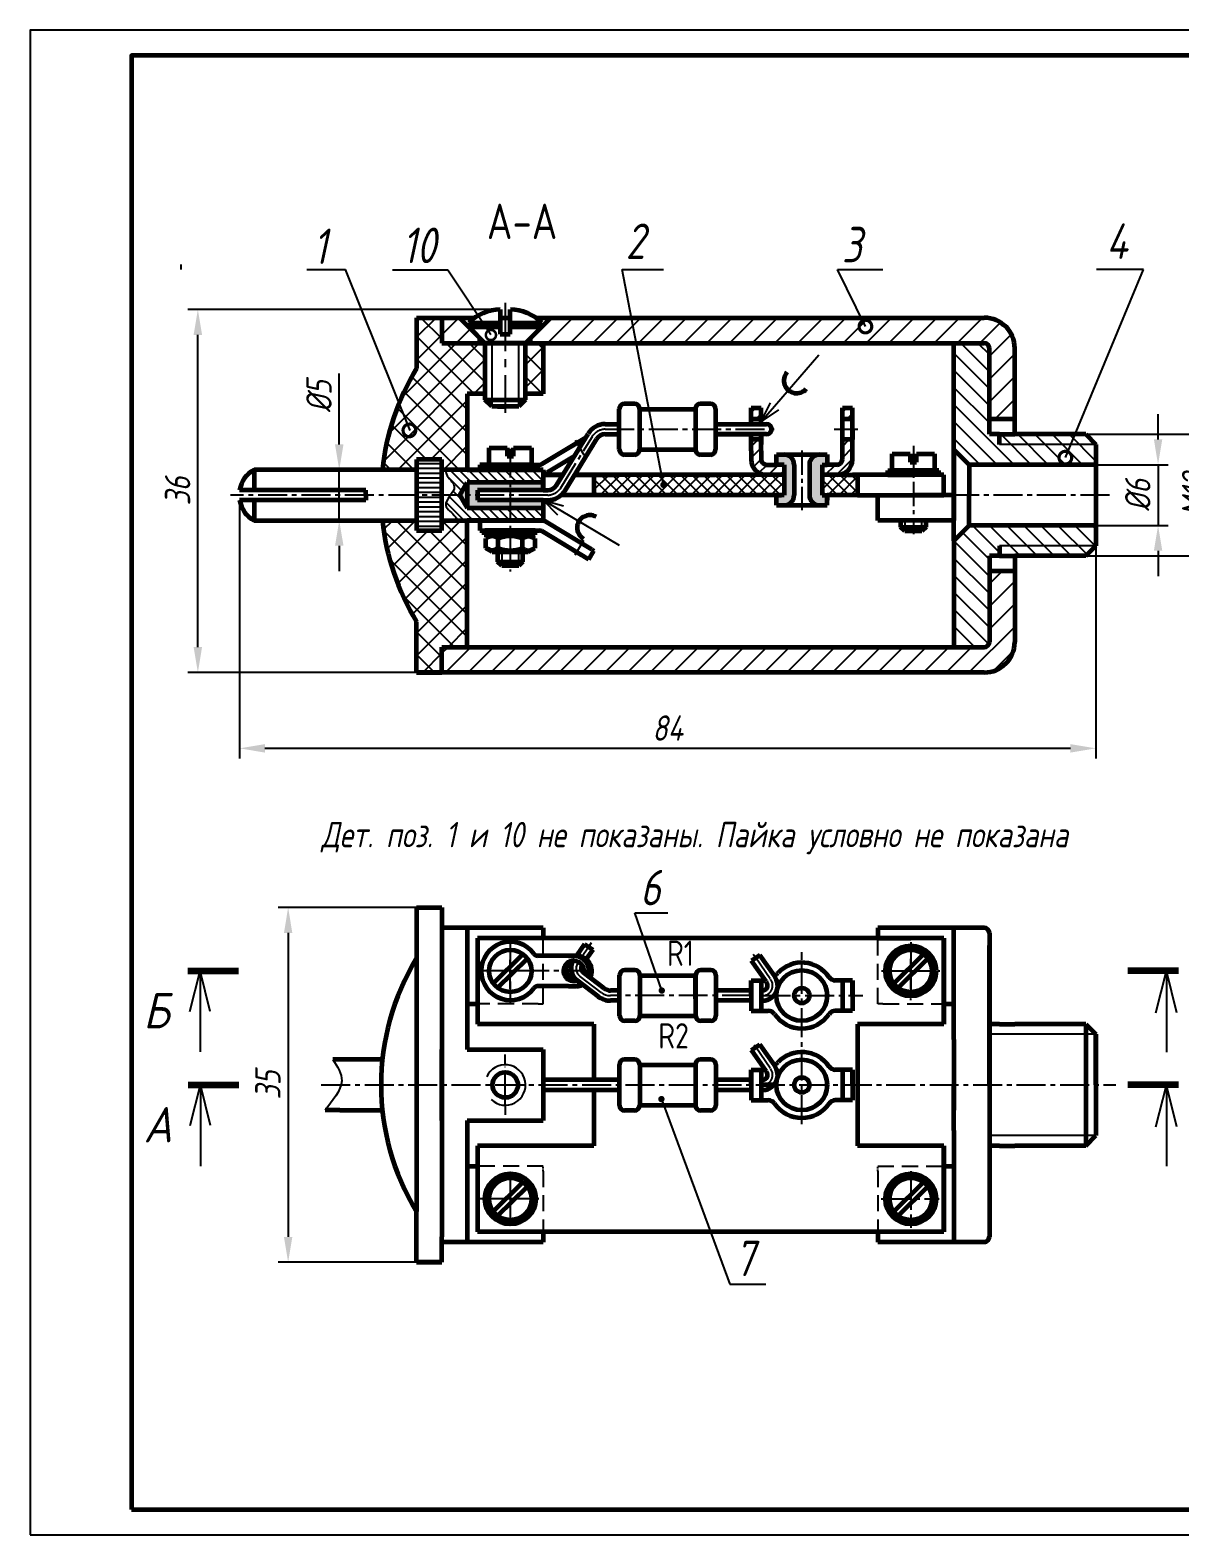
# Model space of a CAD drawing. Header units: millimetres. Extents: x 434 to 1079, y 0 to 297.
# Drawn here: x 433.5 to 660.3, y 0.3 to 297.3 of the extents above; entities that cross this region are included whole.
import ezdxf
from ezdxf import colors
from ezdxf.entities.mleader import LeaderData, LeaderLine
from ezdxf.math import Vec2, Vec3

# ---------------------------------------------------------------- set-up
doc = ezdxf.new("R2010")
doc.units = ezdxf.units.MM
doc.header["$LTSCALE"] = 0.5
for name, pattern in [('ACAD_ISO10W100', [18, 12, -3, 0, -3]), ('CENTER2', [28.575, 19.05, -3.175, 3.175, -3.175]), ('DASHDOT', [1, 0.5, -0.25, 0, -0.25]), ('штриховая2', [9.525, 6.35, -3.175])]:
    doc.linetypes.add(name, pattern=pattern)
doc.layers.get('0').update_dxf_attribs({"linetype": 'CONTINUOUS', "lineweight": 60})
doc.layers.add('3-размеры', color=6, linetype='CONTINUOUS')
doc.styles.get("Standard").update_dxf_attribs({"font": 'isocpeui.ttf', "width": 0.8})
doc.dimstyles.new('ESKD_standart', dxfattribs={"dimtxt": 5, "dimasz": 5, "dimexe": 2, "dimexo": 0, "dimgap": 1, "dimtad": 1, "dimtoh": 1, "dimdec": 0, "dimzin": 1, "dimdsep": 46, "dimtxsty": 'Standard', "dimcen": 3, "dimdle": 1.25, "dimadec": 0, "dimazin": 0, "dimtfac": 1, "dimtdec": 0, "dimtmove": 0, "dimatfit": 3, "dimldrblk": 'DOT', "dimfxl": 1, "dimtvp": 1.5, "dimtolj": 1, "dimtzin": 1, "dimarcsym": 0})
doc.dimstyles.new('Standard 2', dxfattribs={"dimtxt": 5, "dimasz": 5, "dimexe": 2, "dimexo": 0, "dimgap": 1.5, "dimtad": 1, "dimdec": 0, "dimlfac": 0.5, "dimzin": 0, "dimtxsty": 'Standard', "dimcen": 5, "dimadec": 0, "dimazin": 0, "dimtfac": 1, "dimtdec": 0, "dimtmove": 0, "dimatfit": 3, "dimldrblk": 'DOTSMALL', "dimfxl": 1, "dimtolj": 1, "dimtzin": 0, "dimarcsym": 0})
pattern_1 = [(45, (242.7192, -34.8236), (-2.245064, 2.245064), [])]

# ---------------------------------------------------------------- blocks, each defined once
blk = doc.blocks.new('_DotSmall')
at = {"color": 0, "linetype": 'ByBlock', "const_width": 0.5}
blk.add_lwpolyline([(-0.0625, 0, 1), (0.0625, 0, 1)], format="xyb", close=True, dxfattribs=at)
blk = doc.blocks.new('_Open30')
at = {"color": 0, "linetype": 'ByBlock', "lineweight": -2}
for p, q in [((-1, 0.268), (0, 0)), ((0, 0), (-1, -0.268)), ((0, 0), (-1, 0))]:
    blk.add_line(p, q, dxfattribs=at)
blk = doc.blocks.new('*D36')
at = {"color": 0, "lineweight": -2, "transparency": 16777216}
for p, q in [((643.76, 205.57), (643.76, 153.59)), ((474.85, 204.57), (474.85, 153.59)), ((479.85, 155.59), (638.76, 155.59))]:
    blk.add_line(p, q, dxfattribs=at)
at = {"color": 0, "lineweight": -3, "transparency": 16777216}
for points in [[(479.85, 156.42), (479.85, 154.75), (474.85, 155.59)], [(638.76, 156.42), (638.76, 154.75), (643.76, 155.59)]]:
    blk.add_solid(points, dxfattribs=at)
at = {"color": 0, "lineweight": -3, "transparency": 16777216, "insert": (559.3, 159.59), "char_height": 5, "attachment_point": 5}
blk.add_mtext('\\A1;84', dxfattribs=at)
blk = doc.blocks.new('*D37')
at = {"color": 0, "lineweight": -2, "transparency": 16777216}
for p, q in [((526.26, 242.19), (464.62, 242.19)), ((466.62, 175.57), (466.62, 237.19)), ((509.76, 170.57), (464.62, 170.57))]:
    blk.add_line(p, q, dxfattribs=at)
at = {"color": 0, "lineweight": -3, "transparency": 16777216}
for points in [[(465.78, 237.19), (467.45, 237.19), (466.62, 242.19)], [(465.78, 175.57), (467.45, 175.57), (466.62, 170.57)]]:
    blk.add_solid(points, dxfattribs=at)
at = {"color": 0, "lineweight": -3, "transparency": 16777216, "insert": (462.62, 206.38), "char_height": 5, "attachment_point": 5, "rotation": 90}
blk.add_mtext('\\A1;36', dxfattribs=at)
blk = doc.blocks.new('*D38')
at = {"color": 0, "lineweight": -2, "transparency": 16777216}
for p, q in [((509.76, 124.15), (482.43, 124.15)), ((484.43, 119.15), (484.43, 59.15)), ((509.76, 54.15), (482.43, 54.15))]:
    blk.add_line(p, q, dxfattribs=at)
at = {"color": 0, "lineweight": -3, "transparency": 16777216}
for points in [[(483.6, 119.15), (485.26, 119.15), (484.43, 124.15)], [(483.6, 59.15), (485.26, 59.15), (484.43, 54.15)]]:
    blk.add_solid(points, dxfattribs=at)
at = {"color": 0, "lineweight": -3, "transparency": 16777216, "insert": (480.43, 89.15), "char_height": 5, "attachment_point": 5, "rotation": 90}
blk.add_mtext('\\A1;35', dxfattribs=at)
blk = doc.blocks.new('*D39')
at = {"color": 0, "lineweight": -2, "transparency": 16777216}
for p, q in [((494.51, 215.57), (494.51, 229.58)), ((493.76, 210.57), (496.51, 210.57)), ((494.51, 200.57), (494.51, 210.57)), ((493.76, 200.57), (496.51, 200.57)), ((494.51, 195.57), (494.51, 190.57))]:
    blk.add_line(p, q, dxfattribs=at)
at = {"color": 0, "lineweight": -3, "transparency": 16777216}
for points in [[(493.68, 215.57), (495.35, 215.57), (494.51, 210.57)], [(493.68, 195.57), (495.35, 195.57), (494.51, 200.57)]]:
    blk.add_solid(points, dxfattribs=at)
at = {"color": 0, "lineweight": -3, "transparency": 16777216, "insert": (490.51, 225.07), "char_height": 5, "attachment_point": 5, "rotation": 90}
blk.add_mtext('\\A1;%%C5', dxfattribs=at)
blk = doc.blocks.new('*D40')
at = {"color": 0, "lineweight": -2, "transparency": 16777216}
for p, q in [((656.04, 216.57), (656.04, 221.57)), ((643.76, 211.57), (658.04, 211.57)), ((656.04, 211.57), (656.04, 199.57)), ((643.76, 199.57), (658.04, 199.57)), ((656.04, 194.57), (656.04, 189.57))]:
    blk.add_line(p, q, dxfattribs=at)
at = {"color": 0, "lineweight": -3, "transparency": 16777216}
for points in [[(655.21, 216.57), (656.87, 216.57), (656.04, 211.57)], [(655.21, 194.57), (656.87, 194.57), (656.04, 199.57)]]:
    blk.add_solid(points, dxfattribs=at)
at = {"color": 0, "lineweight": -3, "transparency": 16777216, "insert": (652.04, 205.57), "char_height": 5, "attachment_point": 5, "rotation": 90}
blk.add_mtext('\\A1;%%C6', dxfattribs=at)
blk = doc.blocks.new('*D41')
at = {"color": 0, "lineweight": -2, "transparency": 16777216}
for p, q in [((641.76, 217.57), (669.25, 217.57)), ((667.25, 212.57), (667.25, 198.57)), ((641.76, 193.57), (669.25, 193.57))]:
    blk.add_line(p, q, dxfattribs=at)
at = {"color": 0, "lineweight": -3, "transparency": 16777216}
for points in [[(666.41, 212.57), (668.08, 212.57), (667.25, 217.57)], [(666.41, 198.57), (668.08, 198.57), (667.25, 193.57)]]:
    blk.add_solid(points, dxfattribs=at)
at = {"color": 0, "lineweight": -3, "transparency": 16777216, "insert": (663.25, 205.57), "char_height": 5, "attachment_point": 5, "rotation": 90}
blk.add_mtext('\\A1;M12', dxfattribs=at)

msp = doc.modelspace()

# ---------------------------------------------------------------- hatches: boundary and pattern name
at = {"lineweight": -3}
h = msp.add_hatch(dxfattribs=at)
h.set_pattern_fill('ANSI37', style=0)
h.set_pattern_definition([(45, (242.7192, -34.8236), (-2.245064, 2.245064), []), (135, (242.7192, -34.8236), (-2.245064, -2.245064), [])])
h.paths.add_polyline_path([(523.26, 235.57), (514.76, 235.57), (514.76, 240.57), (509.76, 240.57), (509.76, 230.57, 0.048475), (505.72, 222.18), (508.27, 218.64, -0.932366), (508.48, 218.05, -1.072541), (508.27, 218.64), (505.72, 222.18, 0.062136), (503.02, 210.57), (509.76, 210.57), (509.76, 212.57), (514.76, 212.57), (514.76, 210.57), (519.76, 210.57), (519.76, 225.57), (523.26, 225.57)])
h.paths.add_polyline_path([(534.76, 235.57), (531.26, 235.57), (531.26, 225.57), (534.76, 225.57)])
h.paths.add_polyline_path([(519.76, 199.57), (519.76, 200.57), (514.76, 200.57), (514.76, 198.57), (509.76, 198.57), (509.76, 200.57), (503.02, 200.57, 0.110945), (509.76, 180.57), (509.76, 170.57), (514.76, 170.57), (514.76, 175.57), (519.76, 175.57)])
h = msp.add_hatch(dxfattribs=at)
h.set_pattern_fill('ANSI31', style=0)
h.set_pattern_definition(pattern_1)
h.paths.add_polyline_path([(518.26, 240.57), (514.76, 240.57), (514.76, 235.57), (522.26, 235.57), (522.26, 236.56)])
h = msp.add_hatch(dxfattribs=at)
h.set_pattern_fill('ANSI31', style=0)
h.set_pattern_definition(pattern_1)
h.paths.add_polyline_path([(621.76, 240.57), (597.46, 240.57), (598.17, 239.12, -1), (598.45, 238.56, -1), (598.17, 239.12), (597.46, 240.57), (536.25, 240.57), (532.26, 236.57), (532.26, 235.57), (534.76, 235.57), (621.76, 235.57, -0.414214), (622.76, 234.57), (622.76, 220.57), (627.76, 220.57), (627.76, 234.57, 0.414214)])
h.paths.add_polyline_path([(627.76, 176.57), (627.76, 190.57), (622.76, 190.57), (622.76, 176.57, -0.414214), (621.76, 175.57), (514.76, 175.57), (514.76, 170.57), (621.76, 170.57, 0.414214)])
h = msp.add_hatch(dxfattribs=at)
h.set_pattern_fill('ANSI31', scale=0.75, angle=90, style=0)
h.set_pattern_definition([(135, (414.7589, -23.4333), (-1.683798, -1.683798), [])])
h.paths.add_polyline_path([(622.76, 234.57, 0.414214), (621.76, 235.57), (615.76, 235.57), (615.76, 214.57), (618.76, 211.57), (643.76, 211.57), (643.76, 215.57), (624.76, 215.57), (624.76, 217.57), (622.76, 217.57)])
h.paths.add_polyline_path([(641.76, 217.57), (627.76, 217.57), (624.76, 217.57), (624.76, 215.57), (643.76, 215.57)], flags=17)
h.paths.add_polyline_path([(622.76, 193.57), (624.76, 193.57), (624.76, 195.57), (643.76, 195.57), (643.76, 199.57), (618.76, 199.57), (615.76, 196.57), (615.76, 175.57), (621.76, 175.57, 0.414214), (622.76, 176.57)])
h.paths.add_polyline_path([(643.76, 195.57), (624.76, 195.57), (624.76, 193.57), (627.76, 193.57), (641.76, 193.57)])
h = msp.add_hatch(dxfattribs=at)
h.set_pattern_fill('ANSI31', scale=0.5, style=0)
h.set_pattern_definition([(45, (242.7192, -34.8236), (-1.122532, 1.122532), [])])
h.paths.add_polyline_path([(582.26, 211.57), (580.76, 211.57), (578.76, 211.57, -0.414214), (577.76, 212.57), (577.76, 214.3), (577.76, 216.57), (575.76, 216.57), (575.76, 214.3), (575.76, 212.57, 0.414214), (578.76, 209.57), (582.26, 209.57)])
h.paths.add_polyline_path([(577.76, 222.82), (575.76, 222.82), (575.76, 220.57), (577.76, 220.57)])
h.paths.add_polyline_path([(595.76, 222.82), (593.76, 222.82), (593.76, 220.57), (595.76, 220.57)])
h.paths.add_polyline_path([(595.76, 212.57), (595.76, 214.3), (595.76, 216.56), (593.76, 216.56), (593.76, 214.3), (593.76, 212.57, -0.414214), (592.76, 211.57), (590.76, 211.57), (589.76, 211.57), (589.76, 209.57), (592.76, 209.57, 0.414214)])
h = msp.add_hatch(color=7)
h.set_gradient(color2=(0, 0, 0), tint=1)
h.paths.add_polyline_path([(577.76, 217.58), (575.76, 217.58), (575.76, 216.57), (577.76, 216.57)])
h.paths.add_polyline_path([(575.76, 220.57), (575.76, 219.58), (577.76, 219.58), (577.76, 220.57)])
h = msp.add_hatch(dxfattribs=at)
h.set_pattern_fill('LINE', scale=0.3, angle=180, style=0)
h.set_pattern_definition([(180, (414.7589, -23.4333), (-1e-16, -0.9525), [])])
h.paths.add_polyline_path([(514.76, 212.57), (509.76, 212.57), (509.76, 205.57), (514.76, 205.57)])
h.paths.add_polyline_path([(514.76, 205.57), (509.76, 205.57), (509.76, 198.57), (514.76, 198.57)])
h = msp.add_hatch(color=7)
h.paths.add_polyline_path([(589.76, 211.57), (590.76, 211.57), (590.76, 213.57), (589.26, 213.57, 0.414214), (587.26, 211.57), (587.26, 205.57, 0.414214), (589.26, 203.57), (590.76, 203.57), (590.76, 205.57), (589.76, 205.57)])
h.paths.add_polyline_path([(584.26, 211.57, 0.414214), (582.26, 213.57), (580.76, 213.57), (580.76, 211.57), (582.26, 211.57), (582.26, 205.57), (580.76, 205.57), (580.76, 203.57), (582.26, 203.57, 0.414214), (584.26, 205.57)])
h = msp.add_hatch(dxfattribs=at)
h.set_pattern_fill('ANSI31', scale=0.4, angle=90, style=0)
h.set_pattern_definition([(135, (247.2589, -30.4333), (-0.8980256, -0.8980256), [])])
edge = h.paths.add_edge_path()
edge.add_line((534.76, 210.57), (515.6, 210.57))
edge.add_spline(control_points=[(515.6, 210.57), (515.54, 210.27), (515.58, 209.14), (517.83, 207.64), (516.88, 206.15), (516.48, 205.57)], knot_values=[4.290599, 4.290599, 4.290599, 4.290599, 5.261375, 8.137886, 9.987465, 9.987465, 9.987465, 9.987465], degree=3, periodic=0)
edge.add_line((516.48, 205.57), (518.3, 205.57))
edge.add_line((518.3, 205.57), (519.76, 208.07))
edge.add_line((519.76, 208.07), (534.76, 208.07))
edge.add_line((534.76, 208.07), (534.76, 208.57))
edge.add_line((534.76, 208.57), (534.76, 210.57))
edge = h.paths.add_edge_path()
edge.add_line((534.76, 203.07), (519.76, 203.07))
edge.add_line((519.76, 203.07), (518.3, 205.57))
edge.add_line((518.3, 205.57), (516.48, 205.57))
edge.add_spline(control_points=[(516.48, 205.57), (515.99, 204.87), (514.71, 203.25), (517.25, 201.87), (517.7, 200.81), (517.76, 200.57)], knot_values=[9.987465, 9.987465, 9.987465, 9.987465, 12.205502, 15.205008, 16.049261, 16.049261, 16.049261, 16.049261], degree=3, periodic=0)
edge.add_line((517.76, 200.57), (534.76, 200.57))
edge.add_line((534.76, 200.57), (534.76, 203.07))
h = msp.add_hatch(color=7)
h.set_gradient(color2=(0, 0, 0), tint=1)
h.paths.add_polyline_path([(534.76, 207.57), (534.76, 208.07), (519.76, 208.07), (518.3, 205.57), (519.76, 203.07), (534.76, 203.07), (534.76, 204.57), (521.76, 204.57), (521.76, 206.57), (534.76, 206.57)])
h = msp.add_hatch(dxfattribs=at)
h.set_pattern_fill('ANSI37', scale=0.5, style=0)
h.set_pattern_definition([(45, (242.7192, -34.8236), (-1.122532, 1.122532), []), (135, (242.7192, -34.8236), (-1.122532, -1.122532), [])])
h.paths.add_polyline_path([(596.76, 209.57), (594.76, 209.57), (589.76, 209.57), (589.76, 205.57), (590.76, 205.57), (596.76, 205.57)])
h.paths.add_polyline_path([(582.26, 209.57), (544.76, 209.57), (544.76, 205.57), (580.76, 205.57), (582.26, 205.57)])

# ---------------------------------------------------------------- linework, layer by layer
at = {"color": 7, "lineweight": -3}
for p, q in [((463.31, 250.07), (463.31, 251.07)), ((488.1, 250.11), (495.76, 250.07)), ((508.48, 218.34), (495.76, 250.07)), ((598.31, 238.84), (592.77, 250.07)), ((592.77, 250.07), (601.77, 250.07)), ((637.75, 212.96), (653.19, 250.07)), ((653.19, 250.07), (643.91, 250.07)), ((523.26, 235.56), (523.26, 225.57)), ((524.59, 235.56), (524.59, 223.06)), ((529.93, 223.06), (529.93, 235.56)), ((531.26, 225.57), (531.26, 235.57)), ((541.06, 216.38), (542.78, 213.49)), ((643.76, 215.57), (624.76, 215.57)), ((606.09, 200.57), (606.09, 198.42)), ((607.76, 200.57), (607.76, 199.6)), ((609.43, 198.42), (609.43, 200.57)), ((541.06, 193.75), (542.78, 196.65)), ((526.59, 194.4), (526.59, 191.58)), ((529.93, 191.58), (529.93, 194.4)), ((643.76, 195.57), (624.76, 195.57)), ((543.72, 116.41), (544.3, 117.25)), ((465.06, 103.67), (467.06, 111.67)), ((467.06, 111.67), (467.06, 95.67)), ((467.06, 111.67), (467.06, 103.67)), ((469.06, 103.67), (467.06, 111.67)), ((655.63, 103.4), (657.67, 111.65)), ((657.67, 111.65), (657.67, 95.65)), ((659.72, 103.4), (657.67, 111.65)), ((643.76, 99.15), (622.76, 99.15)), ((465.12, 81.15), (467.12, 89.15)), ((467.12, 89.15), (467.12, 73.15)), ((467.12, 89.15), (467.12, 81.15)), ((469.12, 81.15), (467.12, 89.15)), ((655.63, 80.88), (657.67, 89.13)), ((657.67, 89.13), (657.67, 73.13)), ((659.72, 80.88), (657.67, 89.13)), ((643.76, 79.15), (622.76, 79.15))]:
    msp.add_line(p, q, dxfattribs=at)
at = {"color": 7, "lineweight": 60}
for p, q in [((526.26, 242.19), (526.26, 237.31)), ((528.26, 237.31), (528.26, 242.19)), ((509.76, 240.57), (521.25, 240.57)), ((509.76, 240.57), (509.76, 230.57)), ((509.76, 240.57), (514.76, 240.57)), ((514.76, 240.57), (514.76, 235.57)), ((518.26, 240.57), (522.26, 236.56)), ((520.06, 239.56), (526.26, 239.56)), ((520.06, 238.78), (520.06, 239.56)), ((520.06, 238.78), (523.26, 235.56)), ((520.06, 238.78), (526.26, 238.78)), ((526.26, 240.57), (528.26, 240.57)), ((527.26, 240.57), (528.26, 240.57)), ((528.26, 239.56), (534.46, 239.56)), ((528.26, 238.78), (534.46, 238.78)), ((534.46, 238.78), (531.26, 235.56)), ((536.25, 240.57), (532.26, 236.57)), ((533.27, 240.57), (534.26, 240.57)), ((533.27, 240.57), (621.76, 240.57)), ((534.26, 240.57), (535.26, 240.57)), ((534.46, 238.78), (534.46, 239.56)), ((514.76, 235.57), (523.26, 235.57)), ((514.76, 235.57), (523.26, 235.57)), ((514.76, 235.57), (531.26, 235.57)), ((522.26, 235.57), (522.26, 236.57)), ((523.25, 235.57), (523.26, 235.56)), ((523.26, 235.56), (523.26, 224.4)), ((531.26, 235.56), (523.26, 235.56)), ((526.26, 237.31), (528.26, 237.31)), ((531.26, 235.57), (621.76, 235.57)), ((531.26, 235.57), (534.76, 235.57)), ((531.26, 235.57), (534.76, 235.57)), ((531.26, 224.4), (531.26, 235.56)), ((532.26, 235.57), (532.26, 236.57)), ((534.76, 235.57), (534.76, 225.57)), ((534.76, 235.57), (534.76, 225.57)), ((615.76, 214.57), (615.76, 235.57)), ((622.76, 217.57), (622.76, 234.57)), ((627.76, 217.57), (627.76, 234.57)), ((519.76, 225.57), (519.76, 210.57)), ((523.26, 225.57), (519.76, 225.57)), ((523.26, 224.4), (531.26, 224.4)), ((524.59, 223.06), (523.26, 224.4)), ((529.93, 223.06), (524.59, 223.06)), ((528.26, 223.07), (525.26, 223.07)), ((525.76, 223.07), (526.76, 223.07)), ((531.26, 224.4), (529.93, 223.06)), ((534.76, 225.57), (531.26, 225.57)), ((552.76, 223.59), (550.76, 223.59)), ((567.76, 223.59), (565.76, 223.59)), ((575.76, 222.82), (577.76, 222.82)), ((575.76, 219.57), (575.76, 222.82)), ((577.76, 219.58), (577.76, 222.82)), ((593.76, 214.3), (593.76, 222.82)), ((593.76, 222.82), (595.76, 222.82)), ((595.76, 214.3), (595.76, 222.82)), ((549.76, 214.54), (549.76, 222.59)), ((553.76, 222.59), (553.76, 214.54)), ((553.76, 222.56), (564.76, 222.56)), ((564.76, 222.59), (564.76, 214.54)), ((568.76, 222.59), (568.76, 214.54)), ((575.76, 219.58), (575.76, 222.58)), ((577.76, 220.57), (575.76, 220.57)), ((577.76, 219.58), (577.76, 220.57)), ((595.76, 220.57), (593.76, 220.57)), ((595.76, 218.57), (595.76, 220.57)), ((627.76, 220.57), (622.76, 220.57)), ((627.76, 217.57), (627.76, 220.57)), ((543.1, 216.87), (534.51, 211.71)), ((537.34, 207.52), (543.59, 217.66)), ((546.99, 219.57), (549.76, 219.57)), ((546.99, 217.57), (549.76, 217.57)), ((568.76, 219.57), (575.76, 219.57)), ((575.76, 217.58), (568.76, 217.58)), ((575.76, 217.57), (568.76, 217.57)), ((568.76, 217.57), (575.43, 217.57)), ((575.76, 219.58), (577.76, 219.58)), ((575.76, 214.3), (575.76, 217.58)), ((577.76, 217.58), (575.76, 217.58)), ((577.76, 219.58), (578.82, 219.58)), ((577.76, 214.3), (577.76, 217.58)), ((578.82, 217.58), (577.76, 217.58)), ((577.76, 217.58), (577.76, 215.58)), ((577.76, 217.58), (577.76, 216.57)), ((595.76, 218.56), (595.76, 216.56)), ((624.76, 217.57), (622.76, 217.57)), ((624.76, 215.57), (624.76, 217.57)), ((624.76, 217.57), (627.76, 217.57)), ((641.76, 217.57), (627.76, 217.57)), ((641.76, 217.57), (643.76, 215.57)), ((524.09, 211.57), (524.09, 214.9)), ((524.09, 214.9), (527.63, 214.9)), ((527.63, 214.9), (527.63, 213.23)), ((528.88, 214.9), (532.43, 214.9)), ((528.88, 213.23), (528.88, 214.9)), ((532.43, 214.9), (532.43, 211.57)), ((534.51, 211.71), (539.66, 214.8)), ((539.05, 206.47), (545.29, 216.61)), ((539.66, 214.8), (540.94, 215.58)), ((540.94, 215.58), (542.23, 216.35)), ((542.66, 216.6), (542.79, 216.37)), ((544.55, 215.41), (544.76, 215.53)), ((544.55, 215.41), (544.76, 215.53)), ((544.69, 215.64), (544.76, 215.53)), ((553.76, 214.57), (564.76, 214.57)), ((577.76, 216.57), (575.76, 216.57)), ((575.76, 214.3), (575.76, 212.57)), ((577.76, 214.3), (577.76, 212.57)), ((595.76, 216.56), (593.76, 216.56)), ((593.76, 212.57), (593.76, 214.3)), ((595.76, 212.57), (595.76, 214.3)), ((615.76, 205.57), (615.76, 216.44)), ((618.76, 211.57), (615.76, 214.57)), ((615.76, 214.57), (615.76, 205.57)), ((643.76, 215.57), (643.76, 195.57)), ((514.76, 212.57), (509.76, 212.57)), ((509.76, 212.57), (509.76, 198.57)), ((514.76, 205.57), (514.76, 212.57)), ((522.26, 211.57), (534, 211.57)), ((528.26, 211.57), (522.26, 211.57)), ((522.26, 211.57), (522.26, 210.57)), ((532.43, 211.57), (524.09, 211.57)), ((528.26, 211.57), (525.26, 211.57)), ((525.76, 211.57), (526.76, 211.57)), ((527.63, 213.23), (528.88, 213.23)), ((528.26, 211.57), (531.26, 211.57)), ((540.82, 213.17), (535.54, 210)), ((552.76, 213.54), (550.76, 213.54)), ((567.76, 213.54), (565.76, 213.54)), ((578.76, 211.57), (580.76, 211.57)), ((580.76, 213.57), (582.26, 213.57)), ((580.76, 211.57), (580.76, 213.57)), ((580.76, 213.57), (590.76, 213.57)), ((582.26, 211.57), (580.76, 211.57)), ((582.26, 211.57), (582.26, 205.57)), ((584.26, 211.57), (584.26, 205.57)), ((587.26, 211.57), (587.26, 205.57)), ((589.76, 211.57), (589.76, 205.57)), ((589.76, 211.57), (590.76, 211.57)), ((590.76, 213.57), (590.76, 211.57)), ((592.76, 211.57), (590.76, 211.57)), ((603.59, 210.4), (603.59, 213.73)), ((603.59, 213.73), (607.13, 213.73)), ((607.13, 213.73), (607.13, 212.07)), ((607.13, 212.07), (608.38, 212.07)), ((608.38, 213.73), (611.93, 213.73)), ((608.38, 212.07), (608.38, 213.73)), ((611.93, 213.73), (611.93, 210.4)), ((643.76, 211.57), (618.76, 211.57)), ((618.76, 211.57), (618.76, 205.57)), ((618.76, 211.57), (618.76, 211.57)), ((477.76, 210.57), (477.76, 206.57)), ((509.76, 210.57), (477.76, 210.57)), ((534.76, 210.57), (514.76, 210.57)), ((518.3, 205.57), (519.76, 208.07)), ((519.76, 210.57), (534.76, 210.57)), ((534.76, 208.07), (519.76, 208.07)), ((519.76, 208.07), (519.76, 203.07)), ((534.76, 210.57), (534.76, 206.57)), ((534.76, 209.57), (538.61, 209.57)), ((534.76, 209.57), (538.61, 209.57)), ((538.61, 209.57), (534.76, 209.57)), ((534.76, 206.57), (534.76, 208.57)), ((534.76, 206.57), (534.76, 208.07)), ((582.26, 209.57), (540.95, 209.57)), ((540.95, 209.57), (544.76, 209.57)), ((544.76, 209.57), (549.76, 209.57)), ((549.76, 209.57), (544.76, 209.57)), ((544.76, 209.57), (544.76, 205.57)), ((564.76, 209.57), (568.76, 209.57)), ((594.76, 209.57), (589.76, 209.57)), ((594.76, 209.57), (596.76, 209.57)), ((596.76, 209.57), (595.76, 209.57)), ((613.76, 209.57), (596.76, 209.57)), ((596.76, 209.57), (596.76, 205.57)), ((602.76, 209.57), (602.76, 210.4)), ((602.76, 210.4), (607.76, 210.4)), ((602.76, 209.57), (607.76, 209.57)), ((611.93, 210.4), (603.59, 210.4)), ((610.26, 210.4), (605.26, 210.4)), ((612.76, 210.4), (607.76, 210.4)), ((612.76, 209.57), (607.76, 209.57)), ((612.76, 209.57), (612.76, 210.4)), ((613.76, 205.57), (613.76, 209.57)), ((499.76, 206.57), (474.85, 206.57)), ((499.76, 205.57), (499.76, 206.57)), ((499.76, 205.57), (499.76, 204.57)), ((514.76, 198.57), (514.76, 205.57)), ((518.3, 205.57), (519.76, 203.07)), ((534.76, 206.57), (521.76, 206.57)), ((521.76, 206.57), (521.76, 204.57)), ((534.76, 206.57), (534.76, 207.57)), ((534.76, 206.57), (535.64, 206.57)), ((534.76, 206.57), (535.64, 206.57)), ((539.05, 205.57), (538.29, 205.57)), ((580.76, 205.57), (539.05, 205.57)), ((539.05, 205.57), (539.05, 205.57)), ((580.76, 205.57), (581.76, 205.57)), ((580.76, 203.57), (580.76, 205.57)), ((582.26, 205.57), (580.76, 205.57)), ((589.76, 205.57), (590.76, 205.57)), ((589.76, 205.57), (590.76, 205.57)), ((596.76, 205.57), (590.76, 205.57)), ((590.76, 205.57), (590.76, 204.57)), ((590.76, 203.57), (590.76, 205.57)), ((596.76, 205.57), (600.76, 205.57)), ((600.76, 200.57), (600.76, 205.57)), ((600.76, 205.57), (613.76, 205.57)), ((615.76, 205.57), (607.76, 205.57)), ((615.76, 205.57), (613.76, 205.57)), ((615.76, 196.57), (615.76, 205.57)), ((615.76, 205.57), (615.76, 200.57)), ((618.76, 199.57), (618.76, 205.57)), ((499.76, 204.57), (474.85, 204.57)), ((477.76, 204.57), (477.76, 200.57)), ((519.76, 203.07), (534.76, 203.07)), ((534.76, 204.57), (521.76, 204.57)), ((534.76, 204.57), (534.76, 200.57)), ((534.76, 204.57), (535.64, 204.57)), ((580.76, 204.57), (580.76, 204.57)), ((580.76, 203.57), (590.76, 203.57)), ((590.76, 204.57), (590.76, 204.57)), ((477.76, 200.57), (509.76, 200.57)), ((514.76, 200.57), (534.76, 200.57)), ((519.76, 199.57), (519.76, 200.57)), ((534.76, 200.57), (519.76, 200.57)), ((519.76, 175.57), (519.76, 199.57)), ((520.76, 200.57), (534, 200.57)), ((522.26, 200.57), (522.26, 198.57)), ((544.33, 194.86), (535.54, 200.14)), ((615.76, 200.57), (600.76, 200.57)), ((605.26, 200.57), (605.26, 199.25)), ((605.26, 199.25), (610.26, 199.25)), ((606.09, 198.42), (605.26, 199.25)), ((610.26, 199.25), (609.43, 198.42)), ((610.26, 199.25), (610.26, 200.57)), ((618.76, 199.57), (615.76, 196.57)), ((643.76, 199.57), (618.76, 199.57)), ((618.76, 199.57), (618.76, 199.57)), ((509.76, 198.57), (514.76, 198.57)), ((522.26, 198.57), (534, 198.57)), ((523.13, 197.73), (523.13, 198.57)), ((523.13, 198.57), (528.13, 198.57)), ((523.13, 197.73), (528.13, 197.73)), ((524.7, 197.73), (523.45, 197.02)), ((523.45, 195.11), (523.45, 197.02)), ((524.7, 197.73), (528.26, 197.73)), ((528.26, 198.57), (525.06, 198.57)), ((528.26, 198.57), (525.06, 198.57)), ((525.85, 195.11), (525.85, 197.02)), ((533.13, 198.57), (528.13, 198.57)), ((533.13, 197.73), (528.13, 197.73)), ((528.26, 197.73), (531.81, 197.73)), ((530.66, 195.11), (530.66, 197.02)), ((531.81, 197.73), (533.07, 197.02)), ((533.07, 197.02), (533.07, 195.11)), ((533.13, 197.73), (533.13, 198.57)), ((543.73, 192.89), (534.51, 198.42)), ((534.51, 198.42), (539.66, 195.33)), ((609.43, 198.42), (606.09, 198.42)), ((615.76, 196.57), (615.76, 175.57)), ((524.7, 194.4), (523.45, 195.11)), ((524.7, 194.4), (528.26, 194.4)), ((525.76, 194.4), (525.76, 192.41)), ((528.26, 194.4), (531.81, 194.4)), ((530.76, 192.41), (530.76, 194.4)), ((531.81, 194.4), (533.07, 195.11)), ((539.66, 195.33), (540.94, 194.55)), ((540.94, 194.55), (542.23, 193.78)), ((543.73, 192.89), (544.76, 194.6)), ((544.33, 194.86), (544.76, 194.6)), ((544.33, 194.86), (544.76, 194.6)), ((622.76, 193.57), (622.76, 176.57)), ((624.76, 193.57), (622.76, 193.57)), ((624.76, 195.57), (624.76, 193.57)), ((624.76, 193.57), (627.76, 193.57)), ((627.76, 193.57), (627.76, 190.57)), ((627.76, 193.57), (627.76, 176.57)), ((641.76, 193.57), (627.76, 193.57)), ((641.76, 193.57), (643.76, 195.57)), ((525.76, 192.41), (530.76, 192.41)), ((526.59, 191.58), (525.76, 192.41)), ((529.93, 191.58), (526.59, 191.58)), ((530.76, 192.41), (529.93, 191.58)), ((627.76, 190.57), (622.76, 190.57)), ((509.76, 170.57), (509.76, 180.57)), ((514.76, 170.57), (514.76, 175.57)), ((514.76, 175.57), (519.76, 175.57)), ((514.76, 175.57), (621.76, 175.57)), ((621.76, 170.57), (509.76, 170.57)), ((509.76, 170.57), (514.76, 170.57)), ((509.76, 124.15), (514.76, 124.15)), ((509.76, 124.15), (509.76, 114.15)), ((514.76, 124.15), (514.76, 119.15)), ((534.76, 120.15), (514.76, 120.15)), ((514.76, 119.15), (514.76, 59.15)), ((519.76, 120.15), (519.76, 96.15)), ((534.76, 120.15), (534.76, 118.15)), ((601.76, 120.15), (600.76, 120.15)), ((600.76, 120.15), (600.76, 118.15)), ((621.76, 120.15), (601.76, 120.15)), ((615.76, 120.15), (601.76, 120.15)), ((601.76, 120.15), (601.76, 120.15)), ((615.76, 119.15), (615.76, 120.15)), ((615.76, 98.15), (615.76, 119.15)), ((622.76, 119.15), (622.76, 59.15)), ((613.76, 118.15), (521.76, 118.15)), ((521.76, 118.15), (521.76, 101.15)), ((521.76, 118.15), (521.76, 112.15)), ((542.9, 116.97), (541.3, 114.65)), ((542.9, 116.97), (544.55, 115.84)), ((544.55, 115.84), (543.25, 113.95)), ((600.76, 118.15), (607.26, 118.15)), ((613.76, 118.15), (613.76, 101.15)), ((613.76, 101.15), (613.76, 118.15)), ((622.76, 101.15), (622.76, 116.65)), ((622.76, 89.15), (622.76, 116.65)), ((509.76, 114.15), (509.76, 64.15)), ((524.89, 109.2), (530.75, 114.99)), ((525.76, 108.31), (531.63, 114.1)), ((541.33, 114.65), (533.7, 114.65)), ((539.76, 114.65), (540.76, 114.65)), ((577.5, 114.79), (575.85, 113.65)), ((578.7, 109.54), (575.85, 113.65)), ((580.34, 110.68), (577.5, 114.79)), ((603.89, 109.2), (609.75, 114.99)), ((604.76, 108.31), (610.63, 114.1)), ((542.43, 112.75), (542.41, 112.73)), ((546.78, 108.2), (542.63, 111.37)), ((549.82, 102.78), (549.82, 110.83)), ((552.82, 111.83), (550.82, 111.83)), ((552.82, 111.83), (550.82, 111.83)), ((553.82, 110.83), (553.82, 102.78)), ((553.82, 110.78), (564.82, 110.78)), ((564.82, 111.13), (564.82, 111.13)), ((564.82, 106.13), (564.82, 110.83)), ((564.82, 110.83), (564.82, 102.78)), ((567.82, 111.83), (565.82, 111.83)), ((567.82, 111.83), (565.82, 111.83)), ((568.82, 110.83), (568.82, 102.78)), ((539.76, 108.65), (533.7, 108.65)), ((539.76, 108.65), (540.76, 108.65)), ((545.57, 106.61), (541.42, 109.78)), ((549.82, 107.79), (548, 107.79)), ((575.76, 107.79), (568.76, 107.79)), ((575.76, 109.79), (575.76, 103.79)), ((575.76, 106.79), (575.76, 109.79)), ((575.76, 109.79), (578.53, 109.79)), ((575.76, 106.79), (575.76, 108.29)), ((575.76, 106.79), (575.76, 107.79)), ((575.76, 107.79), (575.76, 106.79)), ((577.76, 109.79), (577.76, 103.78)), ((577.93, 107.79), (577.76, 107.79)), ((578.7, 109.54), (578.79, 109.42)), ((595.76, 109.79), (592.37, 109.79)), ((593.76, 109.79), (593.76, 103.78)), ((595.76, 109.79), (595.76, 103.79)), ((595.76, 106.79), (595.76, 109.79)), ((519.76, 105.15), (521.76, 105.15)), ((549.82, 105.79), (548, 105.79)), ((575.76, 105.79), (568.76, 105.79)), ((575.76, 106.79), (575.76, 103.79)), ((577.76, 105.79), (578.01, 105.79)), ((595.76, 106.79), (595.76, 103.79)), ((613.76, 105.15), (615.76, 105.15)), ((544.76, 101.15), (521.76, 101.15)), ((544.76, 101.15), (544.76, 90.15)), ((552.82, 101.78), (550.82, 101.78)), ((553.82, 102.79), (564.82, 102.79)), ((567.82, 101.78), (565.82, 101.78)), ((575.76, 103.79), (579.14, 103.79)), ((595.76, 103.79), (592.37, 103.79)), ((596.76, 101.15), (596.76, 77.15)), ((613.76, 101.15), (596.76, 101.15)), ((624.76, 101.15), (622.76, 101.15)), ((622.76, 101.15), (622.76, 77.15)), ((624.76, 101.15), (627.76, 101.15)), ((641.76, 101.15), (627.76, 101.15)), ((641.76, 101.15), (643.76, 99.15)), ((641.76, 101.15), (641.76, 77.15)), ((585.76, 100.29), (585.76, 100.29)), ((615.76, 98.15), (615.76, 89.15)), ((643.76, 99.15), (643.76, 79.15)), ((643.76, 89.15), (643.76, 99.15)), ((509.76, 96.15), (509.76, 82.15)), ((514.76, 89.15), (514.76, 96.15)), ((519.76, 96.15), (534.76, 96.15)), ((534.76, 96.15), (534.76, 82.15)), ((575.85, 96.01), (577.5, 97.15)), ((578.7, 91.9), (575.85, 96.01)), ((580.34, 93.04), (577.5, 97.15)), ((494.66, 94.15), (493.27, 94.15)), ((503.02, 94.15), (494.66, 94.15)), ((549.78, 85.12), (549.78, 93.18)), ((552.78, 94.18), (550.78, 94.18)), ((553.78, 93.18), (553.78, 85.12)), ((553.78, 93.15), (564.78, 93.15)), ((564.78, 93.18), (564.78, 85.12)), ((567.78, 94.18), (565.78, 94.18)), ((568.78, 93.18), (568.78, 85.12)), ((575.76, 92.15), (575.76, 86.15)), ((575.76, 92.15), (578.53, 92.15)), ((575.76, 89.15), (575.76, 92.15)), ((577.76, 92.16), (577.76, 86.14)), ((595.76, 92.15), (592.37, 92.15)), ((593.76, 92.16), (593.76, 86.14)), ((595.76, 89.15), (595.76, 92.15)), ((595.76, 92.15), (595.76, 86.15)), ((514.76, 82.15), (514.76, 89.15)), ((549.82, 90.15), (534.76, 90.15)), ((575.76, 90.15), (568.76, 90.15)), ((575.76, 89.15), (575.76, 90.65)), ((575.76, 89.15), (575.76, 90.15)), ((575.76, 89.15), (575.76, 86.15)), ((577.93, 90.15), (577.76, 90.15)), ((578.01, 90.15), (578.01, 90.15)), ((578.79, 91.78), (578.7, 91.9)), ((595.76, 89.15), (595.76, 86.15)), ((615.76, 80.15), (615.76, 89.15)), ((615.76, 89.15), (615.76, 84.15)), ((643.76, 89.15), (643.76, 83.15)), ((643.76, 89.15), (643.76, 79.15)), ((549.82, 88.15), (534.76, 88.15)), ((544.76, 88.15), (544.76, 77.15)), ((575.76, 88.15), (568.76, 88.15)), ((575.76, 86.15), (579.14, 86.15)), ((577.76, 88.15), (578.01, 88.15)), ((595.76, 86.15), (592.37, 86.15)), ((494.66, 84.15), (491.75, 84.15)), ((494.66, 84.15), (503.02, 84.15)), ((552.78, 84.12), (550.78, 84.12)), ((553.78, 85.15), (564.78, 85.15)), ((567.78, 84.12), (565.78, 84.12)), ((519.76, 82.15), (534.76, 82.15)), ((519.76, 82.15), (519.76, 58.15)), ((615.76, 80.15), (615.76, 59.15)), ((641.76, 77.15), (643.76, 79.15)), ((544.76, 77.15), (521.76, 77.15)), ((521.76, 77.15), (521.76, 60.15)), ((613.76, 77.15), (596.76, 77.15)), ((613.76, 77.15), (613.76, 60.15)), ((613.76, 60.15), (613.76, 77.15)), ((622.76, 77.15), (622.76, 61.65)), ((624.76, 77.15), (622.76, 77.15)), ((622.76, 77.15), (622.76, 61.65)), ((624.76, 77.15), (627.76, 77.15)), ((641.76, 77.15), (627.76, 77.15)), ((519.76, 73.15), (521.76, 73.15)), ((613.76, 73.15), (615.76, 73.15)), ((524.89, 64.2), (530.75, 69.99)), ((525.76, 63.31), (531.63, 69.1)), ((603.89, 64.2), (609.75, 69.99)), ((604.76, 63.31), (610.63, 69.1)), ((509.76, 54.15), (509.76, 64.15)), ((613.76, 60.15), (521.76, 60.15)), ((534.76, 60.15), (534.76, 58.15)), ((600.76, 60.15), (600.76, 58.15)), ((613.76, 60.15), (607.26, 60.15)), ((514.76, 54.15), (514.76, 59.15)), ((534.76, 58.15), (514.76, 58.15)), ((534.76, 58.15), (527.26, 58.15)), ((618.76, 58.15), (600.76, 58.15)), ((621.76, 58.15), (601.76, 58.15)), ((615.76, 58.15), (601.76, 58.15)), ((601.76, 58.15), (601.76, 58.15)), ((615.76, 59.15), (615.76, 58.15)), ((615.76, 59.15), (615.76, 58.15)), ((509.76, 54.15), (514.76, 54.15)), ((514.76, 54.15), (509.76, 54.15)), ((514.76, 54.15), (509.76, 54.15))]:
    msp.add_line(p, q, dxfattribs=at)
at = {"color": 7, "linetype": 'CENTER2', "lineweight": -3}
for p, q in [((527.26, 243.51), (527.26, 221.78)), ((607.26, 117.31), (607.23, 105.87)), ((576.68, 114.22), (576.19, 114.92)), ((579.52, 110.11), (576.68, 114.22)), ((585.76, 114.19), (585.76, 115.38)), ((607.26, 108.15), (607.26, 114.03)), ((601.5, 111.65), (612.96, 111.65)), ((601.76, 105.15), (600.76, 105.15)), ((528.26, 72.03), (528.26, 60.93)), ((533.87, 66.65), (522.21, 66.65))]:
    msp.add_line(p, q, dxfattribs=at)
at = {"color": 7, "linetype": 'ByBlock', "lineweight": 60}
for p, q in [((525.76, 223.07), (527.26, 223.07)), ((525.76, 223.07), (527.26, 223.07)), ((525.76, 223.07), (525.76, 223.07)), ((525.76, 223.07), (526.76, 223.07)), ((525.76, 211.57), (527.26, 211.57)), ((525.76, 211.57), (527.26, 211.57)), ((525.76, 211.57), (525.76, 211.57)), ((525.76, 211.57), (526.76, 211.57)), ((530.76, 211.57), (529.76, 211.57)), ((528.26, 198.57), (523.26, 198.57)), ((528.26, 198.57), (523.26, 198.57))]:
    msp.add_line(p, q, dxfattribs=at)
at = {"color": 7, "linetype": 'CENTER2', "lineweight": -3, "ltscale": 0.6}
for p, q in [((538.2, 206.99), (544.44, 217.14)), ((546.99, 218.57), (580.72, 218.57)), ((528.26, 214.73), (528.26, 190.47)), ((535.64, 205.57), (473.09, 205.57)), ((646.44, 205.57), (615.76, 205.57)), ((528.26, 196.42), (528.26, 196.16)), ((528.26, 196.42), (528.26, 196.16)), ((528.26, 118.15), (528.26, 105.15)), ((528.26, 108.15), (528.26, 114.03)), ((585.76, 81.43), (585.76, 114.19)), ((544.48, 111.65), (522.26, 111.65)), ((532.08, 111.65), (524.44, 111.65)), ((575.76, 106.79), (548, 106.79)), ((577.84, 106.79), (597.81, 106.79)), ((527.26, 93.15), (527.26, 95.19)), ((490.97, 89.15), (647.68, 89.15)), ((607.26, 72.13), (607.26, 60.98)), ((601.39, 66.65), (612.86, 66.65))]:
    msp.add_line(p, q, dxfattribs=at)
at = {"color": 7, "linetype": 'ACAD_ISO10W100', "lineweight": -3}
for p, q in [((592.14, 218.57), (596.81, 218.57)), ((543.72, 116.41), (542.25, 114.25)), ((546.18, 107.4), (542.02, 110.57)), ((576.68, 96.58), (576.37, 97.02)), ((579.52, 92.47), (576.68, 96.58)), ((527.26, 85.15), (527.26, 93.15)), ((527.26, 85.15), (527.26, 83.23))]:
    msp.add_line(p, q, dxfattribs=at)
at = {"color": 7, "linetype": 'CENTER2', "lineweight": -3, "ltscale": 0.5}
for p, q in [((585.76, 214.35), (585.76, 202.59)), ((607.76, 215.3), (607.76, 197.87))]:
    msp.add_line(p, q, dxfattribs=at)
at = {"color": 7, "linetype": 'штриховая2', "lineweight": -3}
for p, q in [((534.76, 105.15), (534.76, 118.15)), ((600.76, 105.15), (600.76, 118.15)), ((533.76, 105.15), (521.76, 105.15)), ((533.76, 105.15), (534.76, 105.15)), ((601.76, 105.15), (613.76, 105.15)), ((534.76, 73.15), (521.76, 73.15)), ((534.76, 72.15), (534.76, 58.15)), ((600.76, 73.15), (615.76, 73.15)), ((600.76, 72.15), (600.76, 58.15))]:
    msp.add_line(p, q, dxfattribs=at)
at = {"color": 7, "lineweight": 100}
for p, q in [((464.64, 111.67), (474.64, 111.67)), ((660.1, 111.67), (650.1, 111.67)), ((464.69, 89.15), (474.69, 89.15)), ((660.1, 89.15), (650.1, 89.15))]:
    msp.add_line(p, q, dxfattribs=at)
at = {"color": 7, "linetype": 'ACAD_ISO10W100', "lineweight": 60}
msp.add_line((580.76, 89.15), (578.01, 89.15), dxfattribs=at)
at = {"color": 7, "linetype": 'DASHDOT', "lineweight": -3}
for p, q in [((534.76, 72.15), (534.76, 73.15)), ((600.76, 72.15), (600.76, 73.15))]:
    msp.add_line(p, q, dxfattribs=at)
at = {"color": 7, "lineweight": 60}
msp.add_lwpolyline([(453.53, 5.35), (848.53, 5.35), (848.53, 292.35), (453.53, 292.35)], close=True, dxfattribs=at)
at = {"color": 7, "linetype": 'ByBlock', "lineweight": -2}
for points in [[(580.37, 223.1), (589.09, 233.24)], [(538.2, 202.53), (549.7, 195.71)]]:
    msp.add_lwpolyline(points, dxfattribs=at)
at = {"color": 7, "lineweight": 60}
for centre, radius in [((607.26, 111.65), 5), ((528.26, 111.65), 4.17), ((607.26, 111.65), 4.17), ((585.76, 106.79), 5), ((585.76, 106.79), 5), ((585.76, 106.79), 1.5), ((585.76, 89.15), 5), ((527.26, 89.15), 2.5), ((585.76, 89.15), 1.5), ((528.26, 66.65), 5), ((607.26, 66.65), 5), ((528.26, 66.65), 4.17), ((607.26, 66.65), 4.17)]:
    msp.add_circle(centre, radius, dxfattribs=at)
for centre, radius, start, end in [((526.38, 233.27), 8.92, 90.7944, 135.1622), ((528.14, 233.27), 8.92, 44.8378, 89.2056), ((621.76, 234.57), 6, 0, 90), ((621.76, 234.57), 1, 0, 90), ((550.9, 205.57), 48.14, 148.7155, 174.0386), ((550.76, 222.59), 1, 90, 180), ((552.76, 222.59), 1, 360, 90), ((565.76, 222.59), 1, 90, 180), ((567.76, 222.59), 1, 360, 90), ((546.99, 215.57), 4, 90, 148.3925), ((546.99, 215.57), 2, 90, 148.3925), ((578.82, 218.58), 1, 0, 90), ((578.82, 218.58), 1, 270, 0), ((550.76, 214.54), 1, 180, 270), ((552.76, 214.54), 1, 270, 0), ((565.76, 214.54), 1, 180, 270), ((567.76, 214.54), 1, 270, 0), ((534, 212.57), 1, 270, 301.0064), ((578.76, 212.57), 3, 180, 270), ((578.76, 212.57), 1, 180, 270), ((582.26, 211.57), 2, 0, 90), ((589.26, 211.57), 2, 90, 180), ((592.76, 212.57), 1, 270, 360), ((592.76, 212.57), 3, 270, 360), ((480.43, 205.57), 5.67, 118.0725, 169.8358), ((534, 212.57), 3, 284.6607, 301.0064), ((535.64, 208.57), 2, 270, 328.3925), ((535.64, 208.57), 4, 270, 328.3925), ((582.26, 205.57), 2, 270, 0), ((589.26, 205.57), 2, 180, 270), ((480.43, 205.57), 5.67, 190.1642, 241.9275), ((550.9, 205.57), 48.14, 185.9614, 211.2845), ((534, 197.57), 3, 58.9936, 90), ((528.26, 190.85), 6.62, 68.6879, 111.3121), ((534, 197.57), 1, 58.9936, 90), ((528.26, 201.28), 6.62, 248.6879, 291.3121), ((621.76, 176.57), 6, 270, 0), ((621.76, 176.57), 1, 270, 0), ((621.76, 119.15), 1, 0, 90), ((528.26, 111.65), 5.75, 36.3412, 323.6588), ((550.9, 89.15), 48.14, 148.7155, 211.2845), ((533.7, 115.65), 1, 216.3412, 270), ((540.76, 111.65), 2, 349.7189, 289.629), ((541.41, 111.65), 2, 116.513, 260.5768), ((543.24, 112.16), 3, 150.3728, 232.6598), ((540.76, 111.65), 3, 340.3141, 90), ((541.33, 111.65), 3, 333.5159, 90), ((585.76, 106.79), 6.5, 34.2289, 135.9208), ((543.24, 112.16), 1, 145.5383, 232.6598), ((550.82, 110.83), 1, 90, 180), ((550.82, 110.83), 1, 90, 180), ((552.82, 110.83), 1, 360, 90), ((552.82, 110.83), 1, 0, 90), ((565.82, 110.83), 1, 90, 180), ((565.82, 110.83), 1, 90, 180), ((567.82, 110.83), 1, 360, 90), ((567.82, 110.83), 1, 0, 90), ((578.01, 108.79), 3, 265.1425, 39.0254), ((577.5, 114.79), 5, 304.6943, 315.9208), ((592.37, 111.29), 1.5, 214.2289, 270), ((533.7, 107.65), 1, 90, 143.6588), ((540.76, 111.65), 3, 270, 301.3511), ((541.33, 111.65), 3, 270, 294.0839), ((548, 109.79), 2, 232.6598, 270), ((578.01, 108.79), 1, 265.1425, 39.0254), ((578.01, 108.79), 3, 270, 345.5225), ((548, 109.79), 4, 232.6598, 270), ((550.82, 102.78), 1, 180, 270), ((552.82, 102.78), 1, 270, 0), ((565.82, 102.78), 1, 180, 270), ((567.82, 102.78), 1, 270, 0), ((579.14, 102.29), 1.5, 34.2289, 90), ((585.76, 106.79), 6.5, 214.2289, 325.7711), ((592.37, 102.29), 1.5, 90, 145.7711), ((585.76, 89.15), 6.5, 34.2289, 135.9208), ((550.78, 93.18), 1, 90, 180), ((552.78, 93.18), 1, 360, 90), ((565.78, 93.18), 1, 90, 180), ((567.78, 93.18), 1, 360, 90), ((578.01, 91.15), 3, 265.1425, 39.0254), ((577.5, 97.15), 5, 304.6943, 315.9208), ((592.37, 93.65), 1.5, 214.2289, 270), ((578.01, 91.15), 1, 265.1425, 39.0254), ((578.01, 91.15), 3, 270, 345.5225), ((579.14, 84.65), 1.5, 34.2289, 90), ((592.37, 84.65), 1.5, 90, 145.7711), ((550.78, 85.12), 1, 180, 270), ((552.78, 85.12), 1, 270, 0), ((565.78, 85.12), 1, 180, 270), ((567.78, 85.12), 1, 270, 0), ((585.76, 89.15), 6.5, 214.2289, 325.7711), ((621.76, 59.15), 1, 270, 0)]:
    msp.add_arc(centre, radius, start, end, dxfattribs=at)
at = {"color": 7}
for centre, start, end in [((584.73, 228.17), 139.274, 319.274), ((543.95, 199.12), 59.3396, 239.3396)]:
    msp.add_arc(centre, 2.5, start, end, dxfattribs=at)
at = {"color": 7, "linetype": 'CENTER2', "lineweight": -3}
for centre, start, end in [((546.99, 215.57), 90, 148.3925), ((535.64, 208.57), 270, 328.3925)]:
    msp.add_arc(centre, 3, start, end, dxfattribs=at)
at = {"color": 7, "linetype": 'ACAD_ISO10W100', "lineweight": -3}
for centre, start, end in [((543.24, 112.16), 150.3728, 232.6598), ((578.01, 91.15), 265.1425, 39.0254)]:
    msp.add_arc(centre, 2, start, end, dxfattribs=at)
at = {"color": 7, "linetype": 'CENTER2', "lineweight": -3, "ltscale": 0.6}
msp.add_arc((578.01, 108.79), 2, 265.1425, 39.0254, dxfattribs=at)
at = {"color": 7, "lineweight": -3}
for centre, radius, start, end in [((548, 109.79), 3, 232.6598, 270), ((527.26, 89.15), 4, 226.0708, 156.1771)]:
    msp.add_arc(centre, radius, start, end, dxfattribs=at)
for points, knots in [([(515.6, 210.57), (515.54, 210.27), (515.58, 209.14), (518.71, 207.06), (513.94, 203.67), (517.25, 201.87), (517.7, 200.81), (517.76, 200.57)], [4.290599, 4.290599, 4.290599, 4.290599, 5.261375, 8.137886, 12.205502, 15.205008, 16.049261, 16.049261, 16.049261, 16.049261]), ([(493.27, 94.15), (494.16, 92.74), (496.3, 89.35), (493.01, 86.05), (491.75, 84.15)], [12.946191, 12.946191, 12.946191, 12.946191, 17.563529, 24.147986, 24.147986, 24.147986, 24.147986])]:
    msp.add_open_spline(points, degree=3, knots=knots, dxfattribs=at)
at = {"color": 7, "lineweight": 60}
for points in [[(525.85, 197.02), (525.09, 197.42), (524.59, 197.47), (524.08, 197.34), (523.71, 197.17)], [(530.66, 197.02), (531.43, 197.42), (531.93, 197.47), (532.43, 197.34), (532.81, 197.17)], [(525.85, 195.11), (525.09, 194.71), (524.59, 194.66), (524.08, 194.8), (523.71, 194.97)], [(530.66, 195.11), (531.43, 194.71), (531.93, 194.66), (532.43, 194.8), (532.81, 194.97)]]:
    msp.add_spline(points, degree=3, dxfattribs=at)
at = {"layer": '3-размеры', "color": 7}
msp.add_lwpolyline([(433.53, 0.35), (853.53, 0.35), (853.53, 297.35), (433.53, 297.35)], close=True, dxfattribs=at)

# ---------------------------------------------------------------- block references
at = {"color": 7, "lineweight": 60}
for p, xscale, yscale, zscale, rotation in [((598.31, 238.84), 5.000000000000009, 5.000000000000009, 5.000000000000009, 296.2457043467803), ((508.35, 218.34), 5.000000000000005, 5.000000000000005, 5.000000000000005, 294.2842557786657), ((637.75, 212.96), 5.000000000000008, 5.000000000000008, 5.000000000000008, 245.0109604109983)]:
    msp.add_blockref('_DotSmall', p, dxfattribs=dict(at, xscale=xscale, yscale=yscale, zscale=zscale, rotation=rotation))
at = {"color": 7, "lineweight": -2, "xscale": 4, "yscale": 4, "zscale": 4}
for p, rotation in [((577.76, 220.07), 229.2740251574037), ((534.76, 204.57), 149.3395665540091)]:
    msp.add_blockref('_Open30', p, dxfattribs=dict(at, rotation=rotation))

# ---------------------------------------------------------------- texts
at = {"color": 7, "lineweight": -3}
for s, height, width, p in [('2', 7, 0.8, (551.02, 252.17)), ('3', 7, 0.8, (593.68, 251.51)), ('4', 7, 0.8, (645.82, 252.18)), ('1', 7, 0.8, (489.35, 251.18)), ('Дет. поз. 1 и 10 не показаны. Пайка условно не показана', 5, 0.8, (490.99, 136.06)), ('6', 7, 0.8, (553.87, 124.61)), ('Б', 7, 0.9, (455.85, 100.33)), ('A', 7, 0.9, (455.9, 77.81)), ('7', 7, 0.8, (572.55, 51.42))]:
    msp.add_text(s, height=height, dxfattribs=dict(at, width=width)).set_placement(p)
at = {"color": 7, "lineweight": -3, "insert": (523.64, 263.1), "char_height": 7, "width": 55, "attachment_point": 1}
msp.add_mtext('{\\fISOCPEUR|b0|i0|c204|p34;А-А}', dxfattribs=at)
at = {"color": 7, "lineweight": -3, "char_height": 5, "attachment_point": 1}
for s, insert in [('{\\fISOCPEUR|b0|i0|c0|p34;R1}', (559.17, 117.65)), ('{\\fISOCPEUR|b0|i0|c0|p34;R2}', (557.45, 101.35))]:
    msp.add_mtext(s, dxfattribs=dict(at, insert=insert))

# ---------------------------------------------------------------- dimensions: what is measured, and where the dimension line sits
at = {"color": 7, "lineweight": -3}
dim = msp.add_linear_dim(base=(466.62, 242.19), p1=(509.76, 170.57), p2=(526.26, 242.19), angle=90, dimstyle='Standard 2', dxfattribs=at)
dim.commit()
dim.dimension.update_dxf_attribs({"geometry": '*D37', "text_midpoint": (462.62, 206.38)})
dim = msp.add_linear_dim(base=(494.51, 210.57), p1=(493.76, 200.57), p2=(493.76, 210.57), angle=90, text='%%C5', dimstyle='Standard 2', dxfattribs=at)
dim.commit()
dim.dimension.update_dxf_attribs({"geometry": '*D39', "text_midpoint": (494.51, 225.07), "dimtype": 160})
for base, p1, p2, text, picture, middle in [((656.04, 199.57), (643.76, 211.57), (643.76, 199.57), '%%C6', '*D40', (652.04, 205.57)), ((667.25, 193.57), (641.76, 217.57), (641.76, 193.57), 'M12', '*D41', (663.25, 205.57))]:
    dim = msp.add_linear_dim(base=base, p1=p1, p2=p2, angle=90, text=text, dimstyle='Standard 2', dxfattribs=at)
    dim.commit()
    dim.dimension.update_dxf_attribs({"geometry": picture, "text_midpoint": middle})
dim = msp.add_linear_dim(base=(643.76, 155.59), p1=(474.85, 204.57), p2=(643.76, 205.57), dimstyle='Standard 2', dxfattribs=at)
dim.commit()
dim.dimension.update_dxf_attribs({"geometry": '*D36', "text_midpoint": (559.3, 159.59)})
dim = msp.add_linear_dim(base=(484.43, 54.15), p1=(509.76, 124.15), p2=(509.76, 54.15), angle=90, dimstyle='Standard 2', dxfattribs=at)
dim.commit()
dim.dimension.update_dxf_attribs({"geometry": '*D38', "text_midpoint": (484.43, 89.15), "dimtype": 160})

# ---------------------------------------------------------------- leaders
for points in [[(558.47, 207.58), (550.3, 250.07), (558.47, 250.07)], [(558.14, 107.78), (552.79, 123.15), (559.32, 123.15)], [(558.06, 86.36), (571.57, 49.86), (578.67, 49.86)]]:
    msp.add_leader(points, dimstyle='ESKD_standart', override={"dimgap": 1, "dimtad": 0, "dimldrblk": 'DotSmall'}, dxfattribs=at)
ml = msp.add_multileader_mtext('Standard', dxfattribs=at)
ml.set_content('10', color=7)
ml.set_leader_properties()
ml.set_arrow_properties(name='DOTSMALL')
ml.build(insert=Vec2(0, 0))
ml.multileader.update_dxf_attribs({"text_right_attachment_type": 6, "dogleg_length": 0.36})
ctx = ml.context
ctx.base_point, ctx.char_height, ctx.plane_origin = Vec3(505.96, 254.86), 7, Vec3(524.43, 237.17)
ctx.right_attachment, ctx.text_align_type = 6, 2
notes = []
notes.append((ctx, [(0, (1, 1, 0), (515.95, 249.96), (-1, 0), 0.36, [(0, [(524.43, 237.17)], 0, [])])]))
ctx.mtext.insert, ctx.mtext.alignment, ctx.mtext.flow_direction = Vec3(513.59, 258.36), 3, 5
for ctx, leaders in notes:
    for number, flags, end, landing, length, lines in leaders:
        leader = LeaderData()
        leader.index, (leader.has_last_leader_line, leader.has_dogleg_vector, leader.attachment_direction) = number, flags
        leader.last_leader_point, leader.dogleg_vector, leader.dogleg_length = Vec3(end), Vec3(landing), length
        for number, points, colour, breaks in lines:
            line = LeaderLine()
            line.index, line.vertices, line.color, line.breaks = number, Vec3.list(points), colors.encode_raw_color(colour), breaks
            leader.lines.append(line)
        ctx.leaders.append(leader)

doc.saveas('drawing.dxf')
